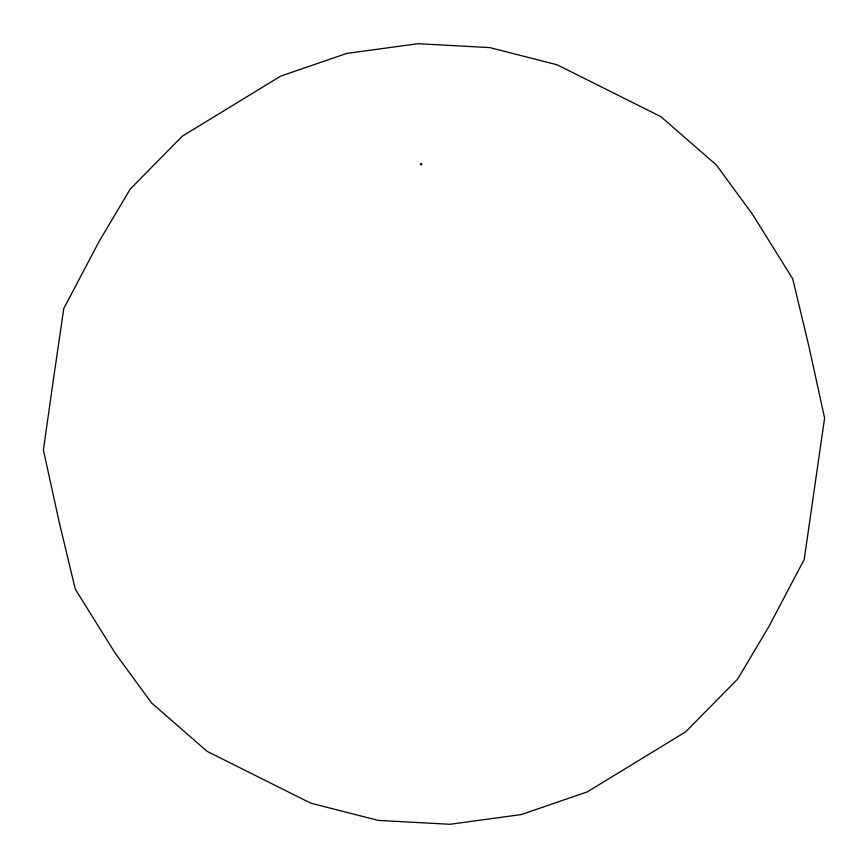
<?xml version="1.0" encoding="UTF-8"?>
<svg xmlns="http://www.w3.org/2000/svg" width="868" height="868" viewBox="0 0 868 868"><rect width="100%" height="100%" fill="white"/><g stroke="black" fill="none" stroke-linecap="round" stroke-linejoin="round"><path stroke-width="1.3" d="M53.393 379.609L43.4 449.96L59.263 522.395L75.299 589.198L115.292 653.354L151.596 702.971L207.137 751.362L310.831 803.193L378.198 820.401L449.993 824.285L521.299 814.564L587.278 791.898L685.687 731.822L737.691 679.026L768.831 626.663L804.224 559.415L824.6 418.04L808.737 345.605L792.701 278.802L752.708 214.646L716.404 165.028L660.863 116.638L557.169 64.807L489.802 47.599L418.007 43.715L346.701 53.436L280.722 76.102L182.313 136.178L130.308 188.974L99.169 241.337L63.776 308.585L53.393 379.609M420.459 164.182C421.696 166.558 422.825 162.327 420.459 164.182"/></g></svg>
